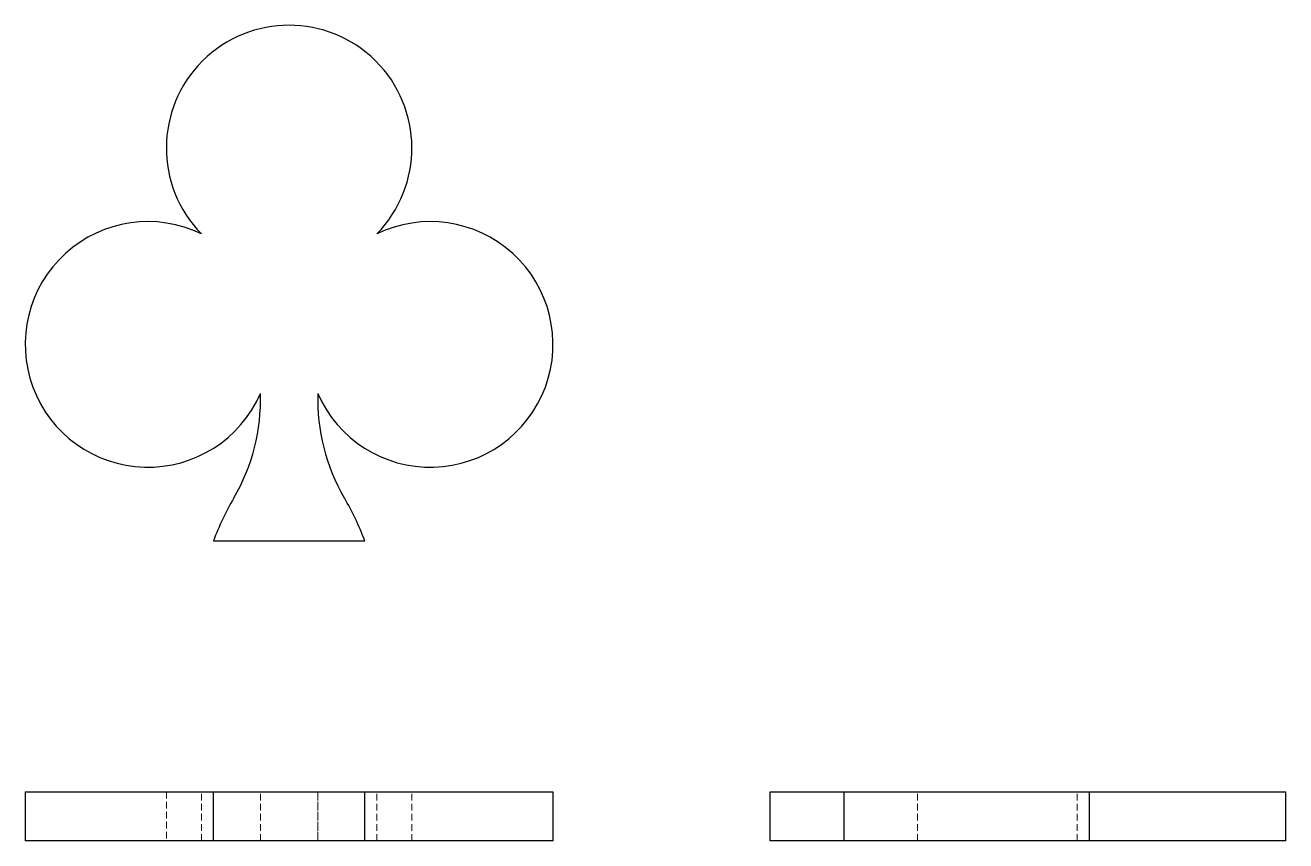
# Model space of a CAD drawing. Header units: millimetres. Extents: x 33 to 272, y 52 to 207.
import ezdxf

# ---------------------------------------------------------------- set-up
doc = ezdxf.new("R2010")
doc.units = ezdxf.units.MM
doc.linetypes.add('HIDDEN', pattern=[1.905, 1.27, -0.635])

msp = doc.modelspace()

# ---------------------------------------------------------------- linework, layer by layer
at = {"color": 7, "linetype": 'Continuous', "lineweight": 25}
for p, q in [((68.68, 109.16), (97.32, 109.16)), ((33, 61.65), (33, 52.35)), ((33, 61.65), (68.68, 61.65)), ((68.68, 52.35), (68.68, 61.65)), ((68.68, 61.65), (97.32, 61.65)), ((97.32, 52.35), (97.32, 61.65)), ((97.32, 61.65), (133, 61.65)), ((133, 52.35), (133, 61.65)), ((174.16, 52.35), (174.16, 61.65)), ((174.16, 61.65), (182.3, 61.65)), ((182.3, 61.65), (188.12, 61.65)), ((188.12, 61.65), (188.12, 52.35)), ((188.12, 61.65), (234.63, 61.65)), ((234.63, 52.35), (234.63, 61.65)), ((234.63, 61.65), (271.84, 61.65)), ((271.84, 52.35), (271.84, 61.65)), ((68.68, 52.35), (33, 52.35)), ((97.32, 52.35), (68.68, 52.35)), ((133, 52.35), (97.32, 52.35)), ((182.3, 52.35), (174.16, 52.35)), ((188.12, 52.35), (182.3, 52.35)), ((234.63, 52.35), (188.12, 52.35)), ((271.84, 52.35), (234.63, 52.35))]:
    msp.add_line(p, q, dxfattribs=at)
at = {"color": 7, "linetype": 'HIDDEN', "lineweight": 18}
for p, q in [((59.74, 61.65), (59.74, 52.35)), ((66.39, 52.35), (66.39, 61.65)), ((77.57, 52.35), (77.57, 61.65)), ((77.58, 52.35), (77.58, 61.65)), ((88.42, 61.65), (88.42, 52.35)), ((88.43, 52.35), (88.43, 61.65)), ((99.61, 52.35), (99.61, 61.65)), ((106.26, 52.35), (106.26, 61.65)), ((202.07, 52.35), (202.07, 61.65)), ((232.3, 52.35), (232.3, 61.65))]:
    msp.add_line(p, q, dxfattribs=at)
at = {"color": 7, "linetype": 'Continuous', "lineweight": 25}
for centre, radius, start, end in [((83, 183.58), 23.26, 315.5754, 224.4246), ((56.26, 146.37), 23.26, 64.162, 336.4218), ((109.74, 146.37), 23.26, 203.5782, 115.838), ((40.38, 136.02), 37.21, 329.8005, 1.6181), ((125.62, 136.02), 37.21, 178.3819, 210.1995), ((118.76, 90.4), 53.49, 149.8005, 159.4614), ((47.24, 90.4), 53.49, 20.5386, 30.1995)]:
    msp.add_arc(centre, radius, start, end, dxfattribs=at)

doc.saveas('drawing.dxf')
